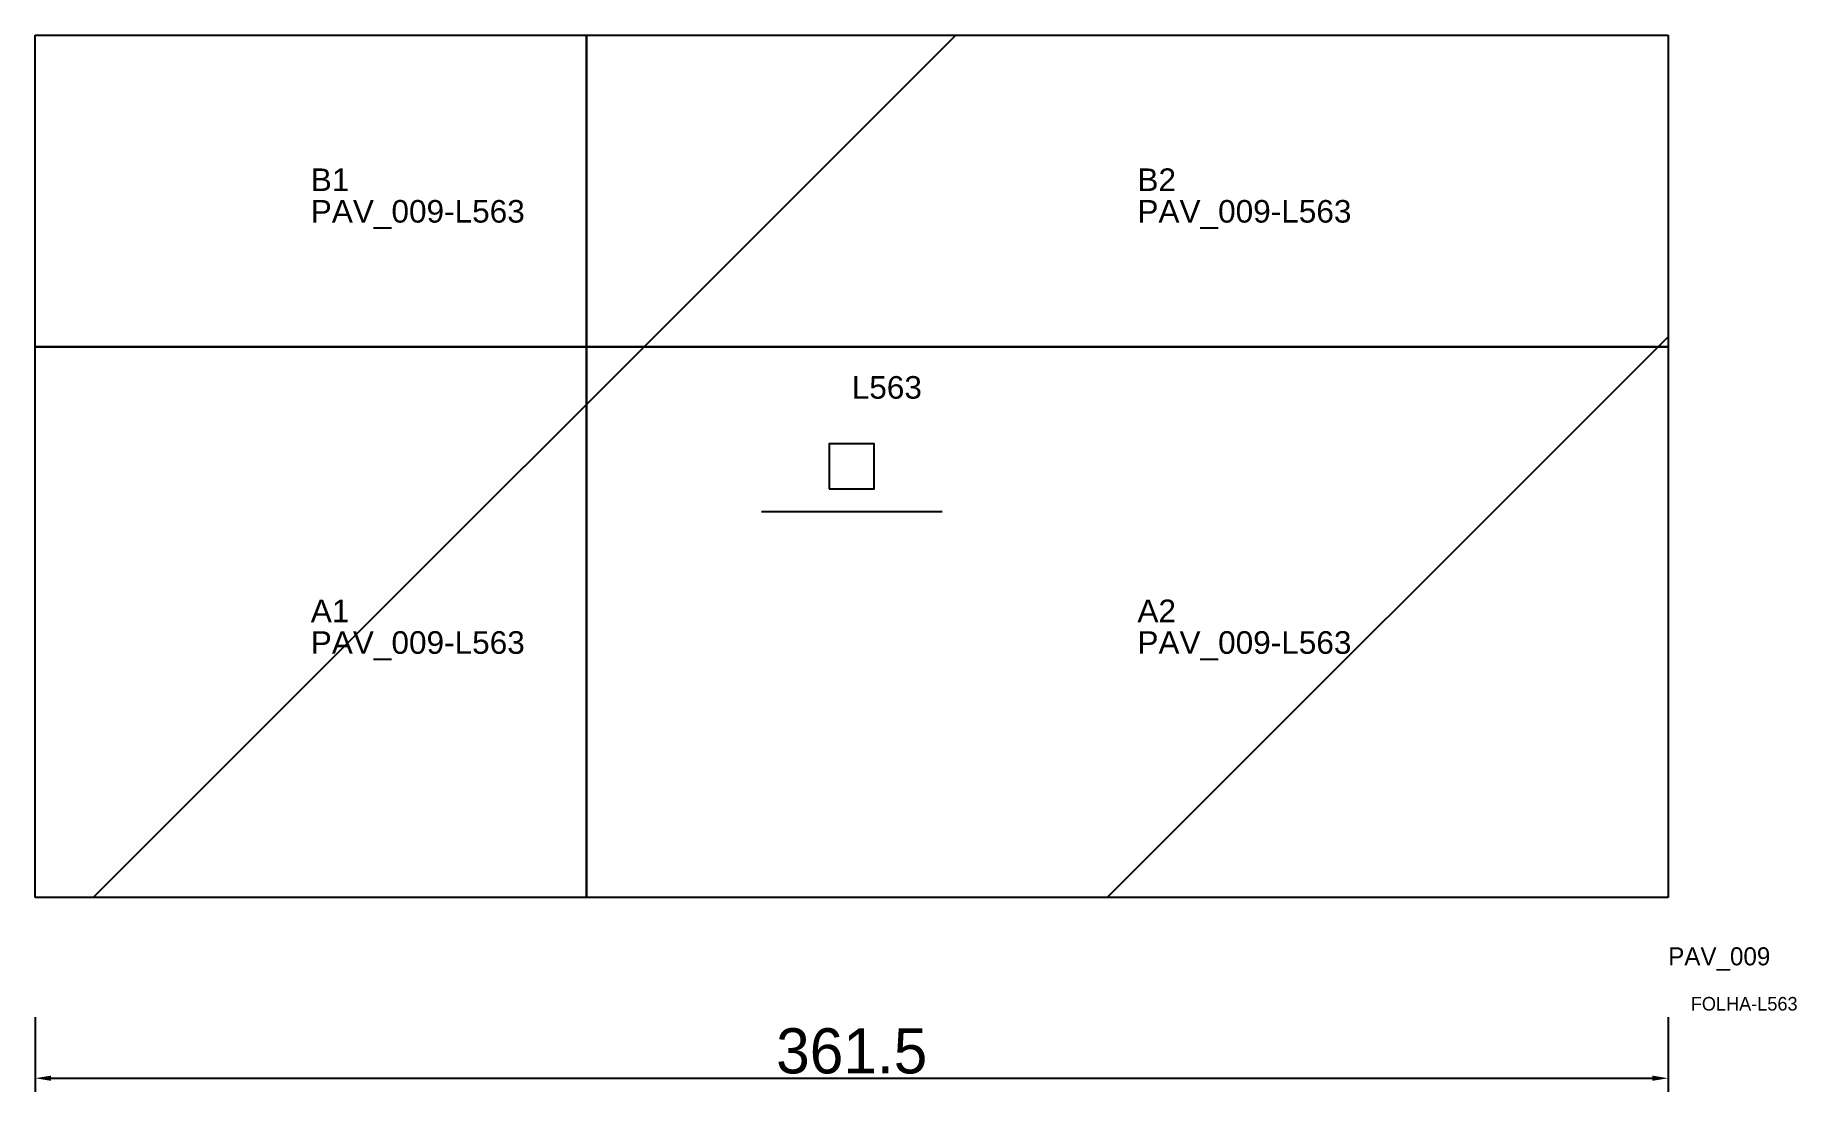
# Model space of a CAD drawing. Header units: metres. Extents: x 222 to 612, y -32 to 202.
import ezdxf

# ---------------------------------------------------------------- set-up
doc = ezdxf.new("R2010")
doc.units = ezdxf.units.M
for name, color, linetype in [('3', 3, 'CONTINUOUS'), ('AUX00', 7, 'CONTINUOUS'), ('COTA', 241, 'CONTINUOUS'), ('FOLHA', 255, 'CONTINUOUS'), ('Hachura', 251, 'CONTINUOUS'), ('NOMENCLATURA', 7, 'CONTINUOUS'), ('Nível', 160, 'CONTINUOUS'), ('Painéis', 200, 'CONTINUOUS'), ('Pilares', 5, 'CONTINUOUS'), ('SARR_2.2x7', 40, 'CONTINUOUS')]:
    doc.layers.add(name, color=color, linetype=linetype)
doc.styles.add('ARIAL', font='Arial.ttf')
doc.styles.add('STR_STANDARD', font='arial.ttf')
doc.dimstyles.new('EZ DXF', dxfattribs={"dimtxt": 10, "dimasz": 3.5, "dimexe": 3, "dimexo": 1.5, "dimgap": 1, "dimtad": 1, "dimdec": 1, "dimdsep": 46, "dimcen": 2.5, "dimazin": 3, "dimtfac": 1, "dimtmove": 0, "dimatfit": 3})

msp = doc.modelspace()

# ---------------------------------------------------------------- hatches: boundary and pattern name
at = {"layer": 'Hachura'}
h = msp.add_hatch(dxfattribs=at)
h.set_pattern_fill('ANSI31', scale=50)
h.paths.add_polyline_path([(583.7, 10.5), (222.2, 10.5), (222.2, 201.5), (583.7, 201.5), (583.7, 111.5)])
h = msp.add_hatch(dxfattribs=at)
h.set_pattern_fill('ANSI31', scale=50)
h.paths.add_polyline_path([(583.7, 10.5), (222.2, 10.5), (222.2, 201.5), (583.7, 201.5), (583.7, 111.5)])

# ---------------------------------------------------------------- linework, layer by layer
at = {"layer": '3'}
for points in [[(344.2, 10.5), (344.2, 201.5)], [(344.2, 10.5), (344.2, 201.5)], [(222.2, 132.5), (583.7, 132.5)], [(222.2, 132.5), (583.7, 132.5)]]:
    msp.add_lwpolyline(points, close=True, dxfattribs=at)
at = {"layer": 'Painéis', "color": 200}
for p, q in [((222.2, 10.5), (222.2, 201.5)), ((222.2, 201.5), (583.7, 201.5)), ((222.2, 10.5), (222.2, 201.5)), ((222.2, 201.5), (583.7, 201.5)), ((583.7, 201.5), (583.7, 111.5)), ((583.7, 201.5), (583.7, 111.5)), ((583.7, 111.5), (583.7, 10.5)), ((583.7, 111.5), (583.7, 10.5)), ((583.7, 10.5), (222.2, 10.5)), ((583.7, 10.5), (222.2, 10.5))]:
    msp.add_line(p, q, dxfattribs=at)
at = {"layer": 'Pilares'}
msp.add_lwpolyline([(397.95, 101), (407.95, 101), (407.95, 111), (397.95, 111)], close=True, dxfattribs=at)
msp.add_lwpolyline([(397.95, 101), (407.95, 101), (407.95, 111), (397.95, 111)], close=True, dxfattribs=at)
at = {"layer": 'SARR_2.2x7'}
msp.add_line((382.95, 96), (422.95, 96), dxfattribs=at)
msp.add_line((382.95, 96), (422.95, 96), dxfattribs=at)

# ---------------------------------------------------------------- texts
at = {"layer": '3', "style": 'STR_STANDARD'}
for s, p in [('B1', (283.2, 167)), ('B1', (283.2, 167)), ('B2', (466.2, 167)), ('B2', (466.2, 167)), ('A1', (283.2, 71.5)), ('A1', (283.2, 71.5)), ('A2', (466.2, 71.5)), ('A2', (466.2, 71.5))]:
    msp.add_text(s, height=5, dxfattribs=at).set_placement(p)
at = {"layer": 'AUX00', "style": 'STR_STANDARD'}
for p in [(283.2, 160), (283.2, 160), (466.2, 160), (466.2, 160), (283.2, 64.5), (283.2, 64.5), (466.2, 64.5), (466.2, 64.5)]:
    msp.add_text('PAV_009-L563', height=5, dxfattribs=at).set_placement(p)
at = {"layer": 'FOLHA'}
msp.add_text('FOLHA-L563', height=3, dxfattribs=at).set_placement((588.7, -14.5))
msp.add_text('FOLHA-L563', height=3, dxfattribs=at).set_placement((588.7, -14.5))
at = {"layer": 'NOMENCLATURA', "insert": (402.95, 126), "char_height": 5, "attachment_point": 1, "style": 'ARIAL'}
msp.add_mtext('L563', dxfattribs=at)
msp.add_mtext('L563', dxfattribs=at)
at = {"layer": 'Nível'}
msp.add_text('PAV_009', height=4, dxfattribs=at).set_placement((583.7, -4.5))
msp.add_text('PAV_009', height=4, dxfattribs=at).set_placement((583.7, -4.5))

# ---------------------------------------------------------------- dimensions: what is measured, and where the dimension line sits
at = {"layer": 'COTA'}
msp.add_linear_dim(base=(222.2, -29.5), p1=(222.2, -14.5), p2=(583.7, -14.5), dimstyle='EZ DXF', dxfattribs=at).render()
msp.add_linear_dim(base=(222.2, -29.5), p1=(222.2, -14.5), p2=(583.7, -14.5), dimstyle='EZ DXF', dxfattribs=at).render()

doc.saveas('drawing.dxf')
